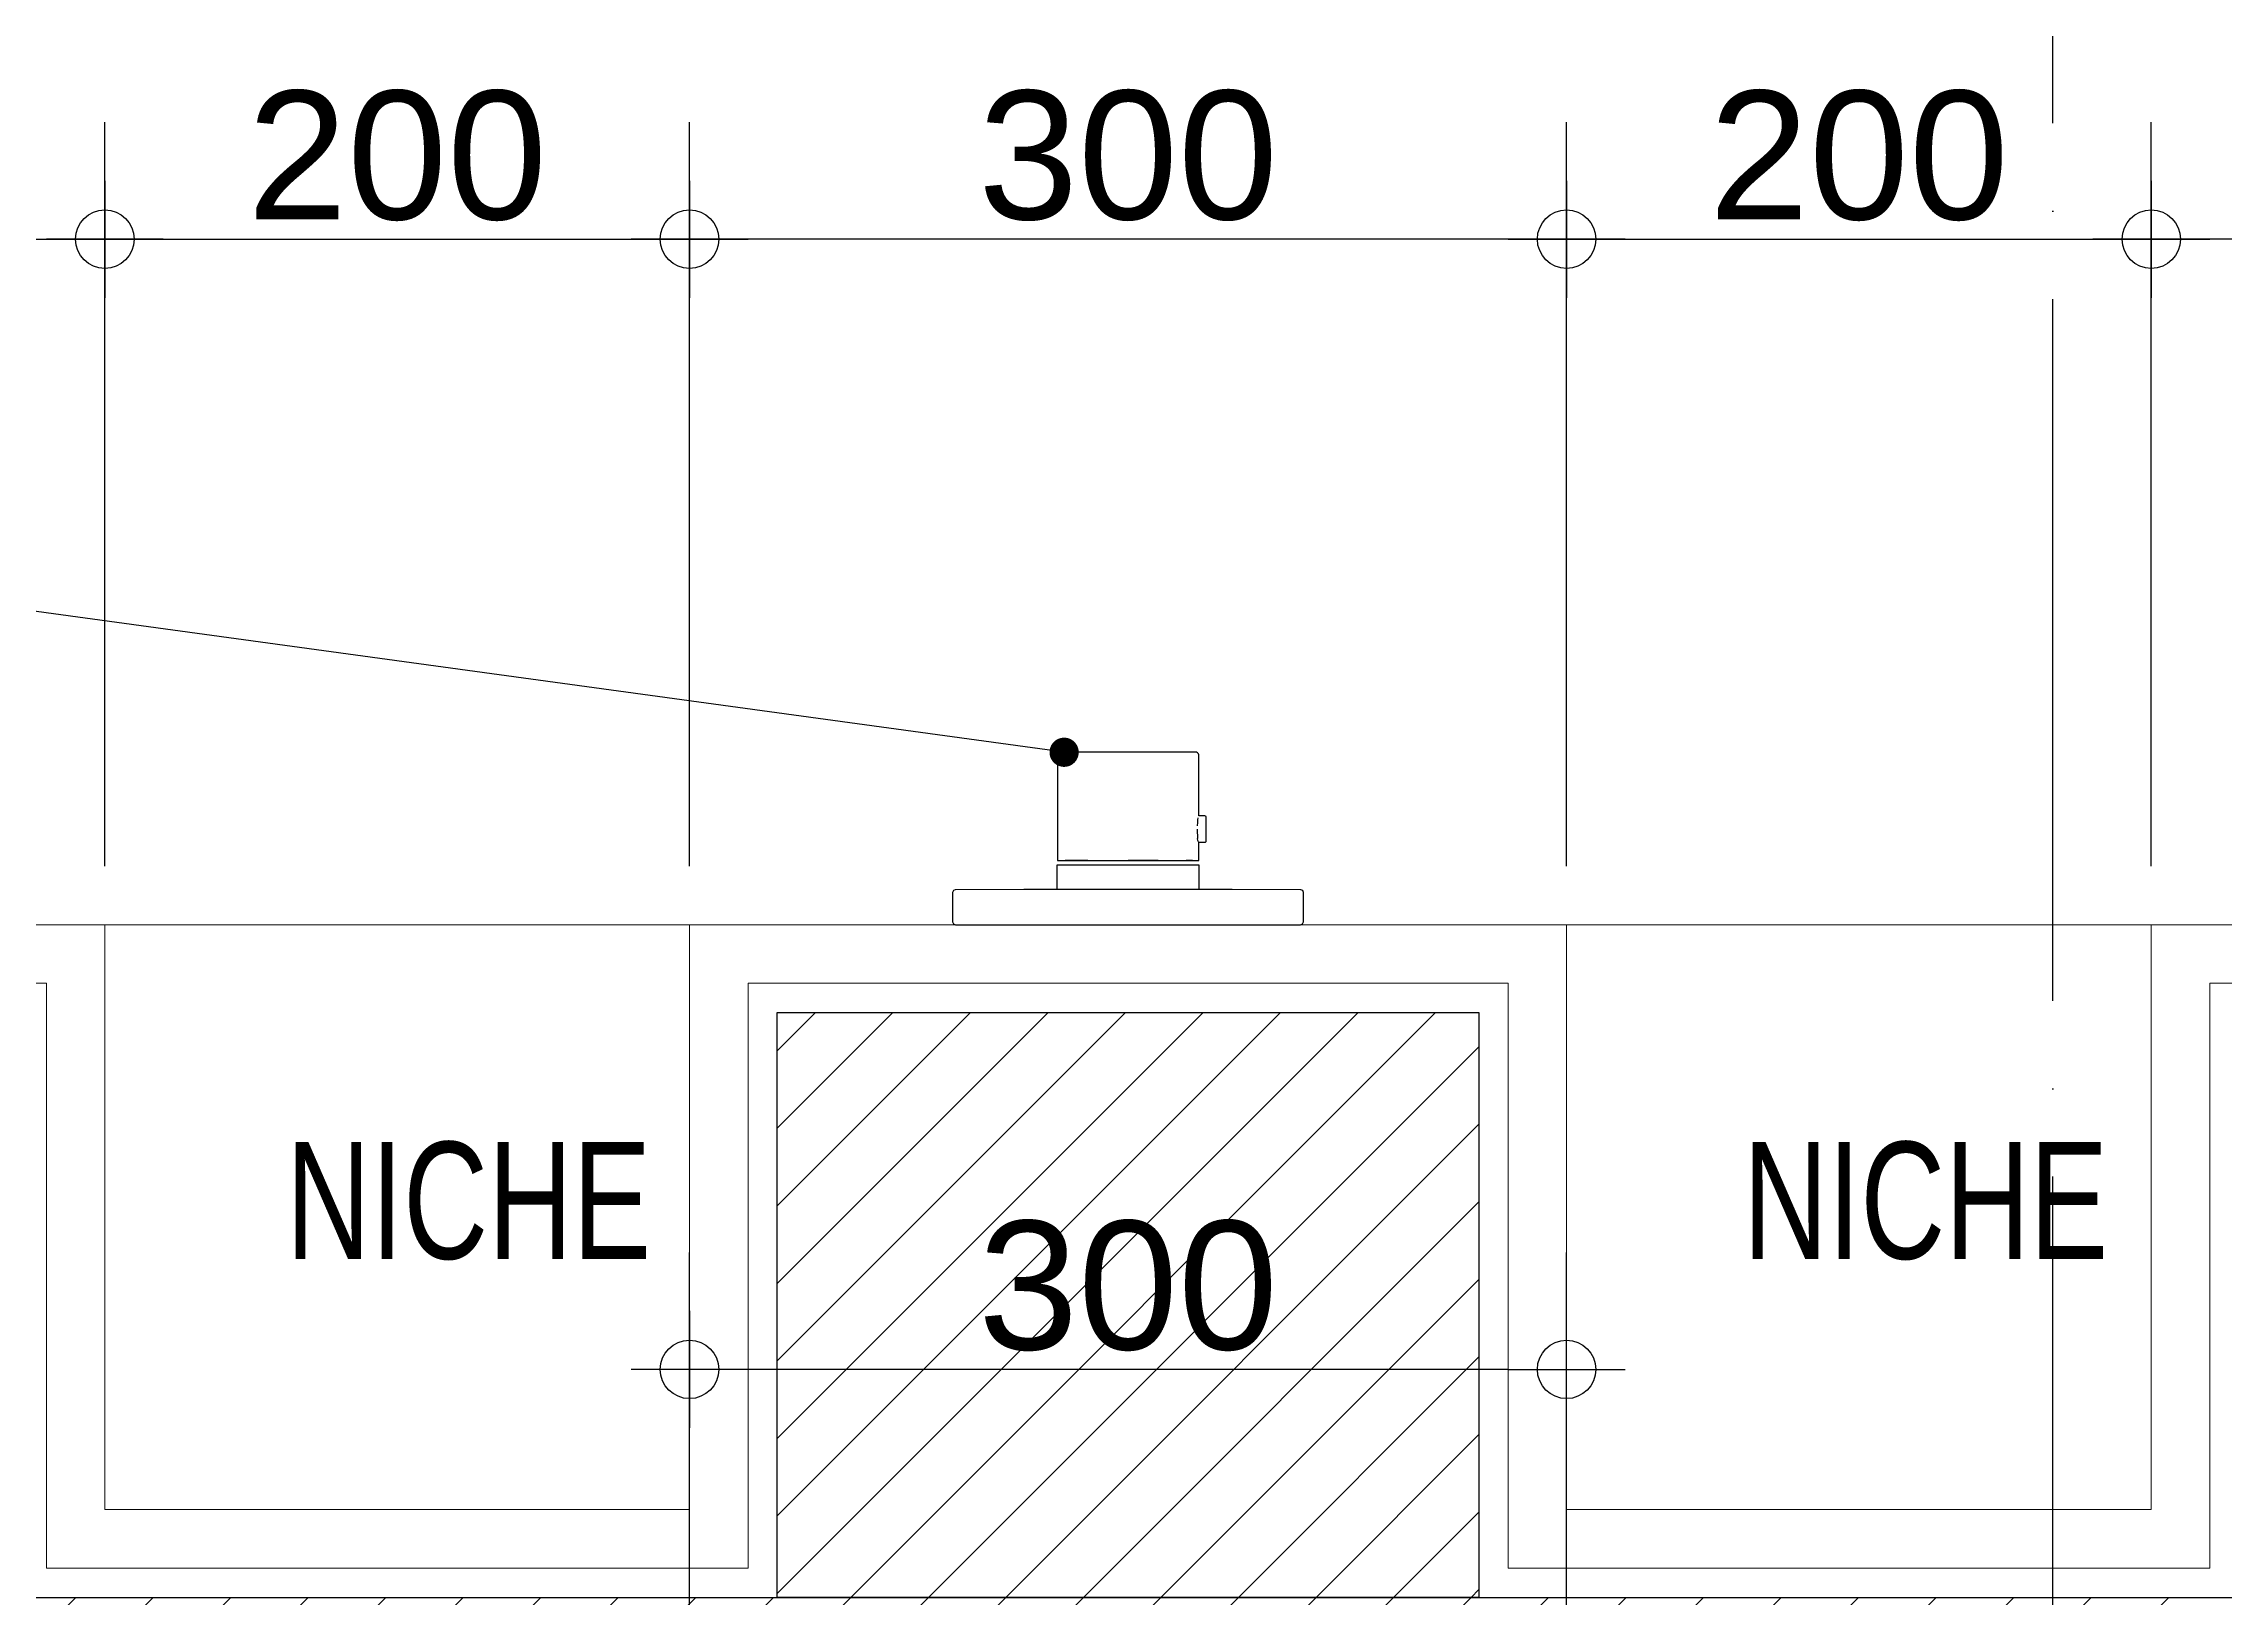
# Model space of a CAD drawing. Header units: inches. Extents: x 258415 to 640093, y 441672 to 945769.
# Drawn here: x 309850 to 310596, y 467714 to 468245 of the extents above; entities that cross this region are included whole.
import ezdxf

# ---------------------------------------------------------------- set-up
doc = ezdxf.new("R2010")
doc.units = ezdxf.units.IN
doc.header["$MEASUREMENT"] = 0
doc.linetypes.add('ACAD_ISO04W100', pattern=[30, 24, -3, 0, -3])
for name, color, linetype in [('A-DIMESNION-1', 7, 'Continuous'), ('CQ SANITARY WARES', 212, 'Continuous'), ('CQ text label', 3, 'Continuous'), ('CQ Wall plan', 3, 'Continuous'), ('CQ_callout', 34, 'Continuous'), ('grab bar', 7, 'Continuous'), ('Layer1', 1, 'Continuous'), ('SANITARY WARES', 212, 'Continuous'), ('xref grd floor$2$CQ Wall hatch_CHB', 8, 'Continuous')]:
    doc.layers.add(name, color=color, linetype=linetype)
doc.layers.add('CQ Marble', color=6, linetype='Continuous', lineweight=0)
doc.layers.add('CQ plan and elev dimension', color=252, linetype='Continuous', lineweight=35)
doc.styles.add('DIM 50', font='romans.shx', dxfattribs={"width": 0.75, "height": 100})
doc.styles.get("Standard").update_dxf_attribs({"font": 'arial.ttf'})
doc.dimstyles.new('CQ Anno', dxfattribs={"dimscale": 40, "dimtxt": 2.2, "dimasz": 0.75, "dimexe": 1, "dimexo": 0.5, "dimgap": 0.5, "dimtad": 1, "dimrnd": 1, "dimdsep": 46, "dimtxsty": 'Standard', "dimblk": 'x-04-bw-gf-dim-50$0$DIM12', "dimcen": 0.0025, "dimdle": 0.5, "dimclrd": 8, "dimclre": 8, "dimclrt": 2, "dimazin": 2, "dimtfac": 1, "dimtix": 1, "dimtmove": 1, "dimatfit": 0, "dimfxl": 50, "dimtolj": 1, "dimtzin": 0, "dimlwd": -1, "dimarcsym": 1})
doc.dimstyles.get("Standard").update_dxf_attribs({"dimtxt": 0.18, "dimasz": 0.18, "dimexe": 0.18, "dimexo": 0.0625, "dimgap": 0.09, "dimtad": 0, "dimtih": 1, "dimtoh": 1, "dimdec": 4, "dimzin": 0, "dimdsep": 46, "dimtxsty": 'Standard', "dimcen": 0.09, "dimadec": 0, "dimazin": 0, "dimtfac": 1, "dimtdec": 4, "dimtofl": 0, "dimtmove": 0, "dimatfit": 3, "dimfxl": 1, "dimtolj": 1, "dimtzin": 0, "dimarcsym": 0})
pattern_1 = [(45, (0, 0), (-13.25825215, 13.25825215), [])]

# ---------------------------------------------------------------- blocks, each defined once
blk = doc.blocks.new('ff-12 wall plan')
at = {"layer": 'xref grd floor$2$CQ Wall hatch_CHB'}
h = blk.add_hatch(dxfattribs=at)
h.set_pattern_fill('ANSI31,_O', color=8, scale=150)
h.set_pattern_definition(pattern_1)
h.paths.add_polyline_path([(312635.44, 469204.09), (312635.44, 467298.62), (312435.44, 467298.62), (312435.44, 467514.09), (308955.44, 467514.09), (308955.44, 467298.62), (308755.44, 467298.62), (308755.44, 467614.09), (308408.5, 467614.09), (308408.5, 467814.09), (308755.44, 467814.09), (308755.44, 468804.09), (308955.44, 468804.09), (308955.44, 467714.09), (312435.44, 467714.09), (312435.44, 469204.09)])
h = blk.add_hatch(dxfattribs=at)
h.set_pattern_fill('ANSI31,_O', color=8, scale=150)
h.set_pattern_definition(pattern_1)
h.paths.add_polyline_path([(310881.99, 467914.11), (310601.32, 467914.11), (310601.32, 467714.09), (310881.99, 467714.09)])
h.paths.add_polyline_path([(310101.32, 467914.11), (310341.32, 467914.11), (310341.32, 467714.09), (310101.32, 467714.09)])
h.paths.add_polyline_path([(309555.44, 467914.11), (309841.32, 467914.11), (309841.32, 467714.09), (309555.44, 467714.09)])
at = {"layer": 'CQ Wall plan'}
blk.add_line((309555.44, 467714.09, 0), (310881.99, 467714.09, 0), dxfattribs=at)
at = {"layer": 'CQ Wall plan', "elevation": 0}
blk.add_lwpolyline([(310101.32, 467914.11), (310341.32, 467914.11), (310341.32, 467714.09), (310101.32, 467714.09)], close=True, dxfattribs=at)
blk.add_lwpolyline([(309555.44, 467714.09), (310881.99, 467714.09)], dxfattribs=at)
blk = doc.blocks.new('ff-12 section line')
at = {"layer": 'Layer1', "linetype": 'ACAD_ISO04W100', "ltscale": 10}
blk.add_line((300724.23, 465241.23, 0), (300724.23, 470701.95, 0), dxfattribs=at)
blk = doc.blocks.new('ff-12 marble')
at = {"layer": 'CQ Marble'}
for p, q in [((310071.32, 467944.11, 0), (309871.32, 467944.11, 0)), ((310571.32, 467944.11, 0), (310371.32, 467944.11, 0))]:
    blk.add_line(p, q, dxfattribs=at)
at = {"layer": 'CQ Marble', "elevation": 0}
blk.add_lwpolyline([(310871.99, 467944.11), (310871.99, 467924.11), (310591.32, 467924.11), (310591.32, 467724.09), (310351.32, 467724.09), (310351.32, 467924.11), (310091.32, 467924.11), (310091.32, 467724.09), (309851.32, 467724.09), (309851.32, 467924.11), (309565.44, 467924.11), (309565.44, 467944.11), (309871.32, 467944.11), (309871.32, 467744.09), (310071.32, 467744.09), (310071.32, 467944.11), (310371.32, 467944.11), (310371.32, 467744.09), (310571.32, 467744.09), (310571.32, 467944.11), (310871.99, 467944.11)], dxfattribs=at)
blk = doc.blocks.new('hangrohe Starck Axor shower module 36702000')
at = {"layer": 'SANITARY WARES'}
for p, q in [((30755.6, -1367.1), (30755.31, -1367.81)), ((30755.31, -1367.81), (30755.31, -1368.15)), ((30755.31, -1368.15), (30755.31, -1377.47)), ((30756.31, -1366.81), (30755.6, -1367.1)), ((30757, -1366.81), (30756.31, -1366.81)), ((30758.99, -1366.81), (30757, -1366.81)), ((30762.08, -1366.81), (30758.99, -1366.81)), ((30765.98, -1366.81), (30762.08, -1366.81)), ((30770.39, -1366.81), (30765.98, -1366.81)), ((30815.31, -1366.81), (30770.39, -1366.81)), ((30860.23, -1366.81), (30815.31, -1366.81)), ((30864.63, -1366.81), (30860.23, -1366.81)), ((30868.53, -1366.81), (30864.63, -1366.81)), ((30871.62, -1366.81), (30868.53, -1366.81)), ((30873.61, -1366.81), (30871.62, -1366.81)), ((30874.31, -1366.81), (30873.61, -1366.81)), ((30875.01, -1367.1), (30874.31, -1366.81)), ((30875.31, -1367.81), (30875.01, -1367.1)), ((30875.31, -1368.15), (30875.31, -1367.81)), ((30875.31, -1377.47), (30875.31, -1368.15)), ((30755.31, -1377.47), (30755.31, -1377.81)), ((30755.31, -1377.81), (30755.57, -1378.52)), ((30755.57, -1378.52), (30756.21, -1378.81)), ((30756.21, -1378.81), (30779.65, -1378.85)), ((30779.65, -1378.85), (30780.55, -1378.85)), ((30779.65, -1378.85), (30780.55, -1378.85)), ((30780.55, -1378.85), (30783.18, -1378.85)), ((30780.85, -1378.85), (30781.72, -1378.85)), ((30781.72, -1378.85), (30784.26, -1378.85)), ((30783.18, -1378.85), (30787.43, -1378.85)), ((30784.26, -1378.85), (30788.37, -1378.85)), ((30787.43, -1378.85), (30793.08, -1378.85)), ((30791, -1378.85), (30791, -1386.91)), ((30793.08, -1378.85), (30799.84, -1378.85)), ((30799.84, -1378.85), (30807.37, -1378.85)), ((30807.37, -1378.85), (30815.31, -1378.85)), ((30815.31, -1378.85), (30823.24, -1378.85)), ((30815.31, -1378.85), (30822.97, -1378.85)), ((30822.97, -1378.85), (30830.26, -1378.85)), ((30823.24, -1378.85), (30830.78, -1378.85)), ((30830.26, -1378.85), (30836.79, -1378.85)), ((30830.78, -1378.85), (30837.54, -1378.85)), ((30837.54, -1378.85), (30843.18, -1378.85)), ((30839.62, -1386.91), (30839.62, -1378.85)), ((30843.18, -1378.85), (30847.43, -1378.85)), ((30846.35, -1378.85), (30848.9, -1378.85)), ((30847.43, -1378.85), (30850.07, -1378.85)), ((30850.07, -1378.85), (30850.96, -1378.85)), ((30850.07, -1378.85), (30850.96, -1378.85)), ((30850.96, -1378.85), (30874.41, -1378.81)), ((30874.41, -1378.81), (30875.04, -1378.52)), ((30875.04, -1378.52), (30875.31, -1377.81)), ((30875.31, -1377.81), (30875.31, -1377.47)), ((30791, -1386.91), (30791, -1387.22)), ((30791, -1387.22), (30791.61, -1387.22)), ((30791.61, -1387.22), (30793.4, -1387.22)), ((30793.4, -1387.22), (30796.3, -1387.22)), ((30796.3, -1387.22), (30800.15, -1387.22)), ((30800.15, -1387.22), (30804.76, -1387.22)), ((30804.76, -1387.22), (30809.9, -1387.22)), ((30809.9, -1387.22), (30815.31, -1387.22)), ((30815.31, -1387.22), (30820.72, -1387.22)), ((30820.72, -1387.22), (30825.85, -1387.22)), ((30825.85, -1387.22), (30830.46, -1387.22)), ((30830.46, -1387.22), (30834.31, -1387.22)), ((30834.31, -1387.22), (30839.01, -1387.22)), ((30839.01, -1387.22), (30839.62, -1387.22)), ((30839.62, -1387.22), (30839.62, -1386.91)), ((30791.14, -1388.74), (30791.14, -1389.01)), ((30791.74, -1388.74), (30791.14, -1388.74)), ((30791.14, -1389.01), (30791.14, -1395.04)), ((30793.53, -1388.74), (30791.74, -1388.74)), ((30793.28, -1388.74), (30793.83, -1388.74)), ((30793.96, -1388.74), (30793.53, -1388.74)), ((30793.83, -1388.74), (30795.46, -1388.74)), ((30795.46, -1388.74), (30793.96, -1388.74)), ((30800.24, -1388.74), (30795.46, -1388.74)), ((30804.82, -1388.74), (30800.24, -1388.74)), ((30809.93, -1388.74), (30804.82, -1388.74)), ((30805.03, -1388.74), (30805.75, -1388.74)), ((30805.75, -1388.74), (30810.4, -1388.74)), ((30815.31, -1388.74), (30809.93, -1388.74)), ((30810.4, -1388.74), (30815.31, -1388.74)), ((30820.68, -1388.74), (30815.31, -1388.74)), ((30825.79, -1388.74), (30820.68, -1388.74)), ((30830.37, -1388.74), (30825.79, -1388.74)), ((30829.04, -1388.74), (30832.53, -1388.74)), ((30834.2, -1388.74), (30830.37, -1388.74)), ((30832.53, -1388.74), (30835.16, -1388.74)), ((30837.08, -1388.74), (30834.2, -1388.74)), ((30835.16, -1388.74), (30836.78, -1388.74)), ((30838.87, -1388.74), (30837.08, -1388.74)), ((30839.47, -1388.74), (30838.87, -1388.74)), ((30839.47, -1389.01), (30839.47, -1388.74)), ((30839.47, -1424.81), (30839.47, -1389.01)), ((30788.62, -1395.26), (30788.56, -1395.49)), ((30788.56, -1395.49), (30788.56, -1395.63)), ((30788.56, -1395.63), (30788.56, -1396.03)), ((30788.56, -1396.03), (30788.56, -1396.68)), ((30788.56, -1396.68), (30788.56, -1397.52)), ((30788.56, -1397.52), (30788.56, -1398.49)), ((30788.56, -1398.49), (30788.56, -1399.54)), ((30788.56, -1399.54), (30788.56, -1400.59)), ((30788.56, -1400.59), (30788.56, -1401.56)), ((30788.56, -1401.56), (30788.56, -1402.4)), ((30788.79, -1395.1), (30788.62, -1395.26)), ((30789.01, -1395.04), (30788.79, -1395.1)), ((30789.07, -1395.04), (30789.01, -1395.04)), ((30791.14, -1395.04), (30789.07, -1395.04)), ((30791.14, -1395.04), (30791.27, -1395.19)), ((30791.27, -1395.19), (30791.39, -1395.64)), ((30791.39, -1395.64), (30791.5, -1396.36)), ((30791.58, -1397.29), (30791.5, -1396.36)), ((30791.5, -1402.72), (30791.58, -1401.79)), ((30791.63, -1398.37), (30791.58, -1397.29)), ((30791.58, -1401.79), (30791.63, -1400.7)), ((30791.65, -1399.54), (30791.63, -1398.37)), ((30788.56, -1402.4), (30788.56, -1403.05)), ((30788.56, -1403.05), (30788.56, -1403.45)), ((30788.56, -1403.45), (30788.56, -1403.59)), ((30788.56, -1403.59), (30788.62, -1403.81)), ((30788.62, -1403.81), (30788.79, -1403.98)), ((30788.79, -1403.98), (30789.01, -1404.04)), ((30789.01, -1404.04), (30789.07, -1404.04)), ((30789.07, -1404.04), (30791.14, -1404.04)), ((30791.14, -1404.04), (30791.14, -1424.81)), ((30791.39, -1403.44), (30791.5, -1402.72)), ((30791.14, -1424.81), (30791.14, -1424.89)), ((30791.14, -1424.89), (30791.23, -1425.31)), ((30791.23, -1425.31), (30791.52, -1425.63)), ((30791.52, -1425.63), (30791.92, -1425.81)), ((30791.92, -1425.81), (30792.5, -1425.81)), ((30792.5, -1425.81), (30794.23, -1425.81)), ((30794.23, -1425.81), (30797.02, -1425.81)), ((30797.02, -1425.81), (30800.72, -1425.81)), ((30800.72, -1425.81), (30805.16, -1425.81)), ((30805.16, -1425.81), (30810.1, -1425.81)), ((30810.1, -1425.81), (30815.31, -1425.81)), ((30815.31, -1425.81), (30820.51, -1425.81)), ((30820.51, -1425.81), (30825.45, -1425.81)), ((30825.45, -1425.81), (30829.89, -1425.81)), ((30829.89, -1425.81), (30833.59, -1425.81)), ((30833.59, -1425.81), (30838.7, -1425.81)), ((30838.7, -1425.81), (30839.1, -1425.63)), ((30839.1, -1425.63), (30839.38, -1425.31)), ((30839.38, -1425.31), (30839.47, -1424.89)), ((30839.47, -1424.89), (30839.47, -1424.81))]:
    blk.add_line(p, q, dxfattribs=at)
blk = doc.blocks.new('x-04-bw-gf-dim-50$0$DIM12')
blk.add_line((0, -1), (0, 1))
at = {"color": 8}
blk.add_line((-1, 0), (1, 0), dxfattribs=at)
blk.add_circle((0, 0), 0.5)
blk = doc.blocks.new('*D239')
at = {"layer": 'A-DIMESNION-1', "color": 8, "lineweight": -2, "ltscale": 0.05, "transparency": 16777216}
for p, q in [((309555.44, 467694.09), (309555.44, 466478.17)), ((310981.99, 467694.09), (310981.99, 466478.17))]:
    blk.add_line(p, q, dxfattribs=at)
at = {"layer": 'A-DIMESNION-1', "color": 8, "ltscale": 0.05, "transparency": 16777216}
blk.add_line((310961.99, 466518.17), (309575.44, 466518.17), dxfattribs=at)
at = {"layer": 'Defpoints', "color": 0, "linetype": 'Continuous', "ltscale": 0.05, "transparency": 16777216}
for p in [(309555.44, 467714.09, 0), (310981.99, 467714.09, 0), (309555.44, 466518.17)]:
    blk.add_point(p, dxfattribs=at)
at = {"layer": 'A-DIMESNION-1', "color": 8, "linetype": 'Continuous', "ltscale": 0.05, "transparency": 16777216, "xscale": 20, "yscale": 20, "zscale": 20, "rotation": 180}
blk.add_blockref('x-04-bw-gf-dim-50$0$DIM12', (309555.44, 466518.17), dxfattribs=at)
at = {"layer": 'A-DIMESNION-1', "color": 8, "linetype": 'Continuous', "ltscale": 0.05, "transparency": 16777216, "xscale": 20, "yscale": 20, "zscale": 20}
blk.add_blockref('x-04-bw-gf-dim-50$0$DIM12', (310981.99, 466518.17), dxfattribs=at)
at = {"layer": 'A-DIMESNION-1', "color": 2, "linetype": 'Continuous', "ltscale": 0.05, "transparency": 16777216, "insert": (310268.71, 466546.26), "char_height": 44, "attachment_point": 5}
blk.add_mtext('\\A1;1427', dxfattribs=at)
blk = doc.blocks.new('*D241')
at = {"layer": 'A-DIMESNION-1', "color": 8, "lineweight": -2, "ltscale": 0.05, "transparency": 16777216}
for p, q in [((308955.44, 467694.09), (308955.44, 466264.78)), ((312435.44, 467694.09), (312435.44, 466264.78))]:
    blk.add_line(p, q, dxfattribs=at)
at = {"layer": 'A-DIMESNION-1', "color": 8, "ltscale": 0.05, "transparency": 16777216}
blk.add_line((312415.44, 466304.78), (308975.44, 466304.78), dxfattribs=at)
at = {"layer": 'Defpoints', "color": 0, "linetype": 'Continuous', "ltscale": 0.05, "transparency": 16777216}
for p in [(308955.44, 467714.09, 0), (312435.44, 467714.09, 0), (308955.44, 466304.78)]:
    blk.add_point(p, dxfattribs=at)
at = {"layer": 'A-DIMESNION-1', "color": 8, "linetype": 'Continuous', "ltscale": 0.05, "transparency": 16777216, "xscale": 20, "yscale": 20, "zscale": 20, "rotation": 180}
blk.add_blockref('x-04-bw-gf-dim-50$0$DIM12', (308955.44, 466304.78), dxfattribs=at)
at = {"layer": 'A-DIMESNION-1', "color": 8, "linetype": 'Continuous', "ltscale": 0.05, "transparency": 16777216, "xscale": 20, "yscale": 20, "zscale": 20}
blk.add_blockref('x-04-bw-gf-dim-50$0$DIM12', (312435.44, 466304.78), dxfattribs=at)
at = {"layer": 'A-DIMESNION-1', "color": 2, "linetype": 'Continuous', "ltscale": 0.05, "transparency": 16777216, "insert": (310695.44, 466333.26), "char_height": 44, "attachment_point": 5}
blk.add_mtext('\\A1;3480', dxfattribs=at)
blk = doc.blocks.new('*D265')
at = {"layer": 'A-DIMESNION-1', "color": 8, "lineweight": -2, "ltscale": 0.05, "transparency": 16777216}
for p, q in [((309585.44, 467964.11), (309585.44, 468218.57)), ((309871.32, 467964.11), (309871.32, 468218.57))]:
    blk.add_line(p, q, dxfattribs=at)
at = {"layer": 'A-DIMESNION-1', "color": 8, "ltscale": 0.05, "transparency": 16777216}
blk.add_line((309605.44, 468178.57), (309851.32, 468178.57), dxfattribs=at)
at = {"layer": 'Defpoints', "color": 0, "linetype": 'Continuous', "ltscale": 0.05, "transparency": 16777216}
for p in [(309871.32, 468178.57), (309585.44, 467944.11, 0), (309871.32, 467944.11, 0)]:
    blk.add_point(p, dxfattribs=at)
at = {"layer": 'A-DIMESNION-1', "color": 8, "linetype": 'Continuous', "ltscale": 0.05, "transparency": 16777216, "xscale": 20, "yscale": 20, "zscale": 20, "rotation": 180}
blk.add_blockref('x-04-bw-gf-dim-50$0$DIM12', (309585.44, 468178.57), dxfattribs=at)
at = {"layer": 'A-DIMESNION-1', "color": 8, "linetype": 'Continuous', "ltscale": 0.05, "transparency": 16777216, "xscale": 20, "yscale": 20, "zscale": 20}
blk.add_blockref('x-04-bw-gf-dim-50$0$DIM12', (309871.32, 468178.57), dxfattribs=at)
at = {"layer": 'A-DIMESNION-1', "color": 2, "linetype": 'Continuous', "ltscale": 0.05, "transparency": 16777216, "insert": (309728.38, 468207.03), "char_height": 44, "attachment_point": 5}
blk.add_mtext('\\A1;286', dxfattribs=at)
blk = doc.blocks.new('*D266')
at = {"layer": 'A-DIMESNION-1', "color": 8, "lineweight": -2, "ltscale": 0.05, "transparency": 16777216}
for p, q in [((309871.32, 467964.11), (309871.32, 468218.57)), ((310071.32, 467964.11), (310071.32, 468218.57))]:
    blk.add_line(p, q, dxfattribs=at)
at = {"layer": 'A-DIMESNION-1', "color": 8, "ltscale": 0.05, "transparency": 16777216}
blk.add_line((309891.32, 468178.57), (310051.32, 468178.57), dxfattribs=at)
at = {"layer": 'Defpoints', "color": 0, "linetype": 'Continuous', "ltscale": 0.05, "transparency": 16777216}
for p in [(310071.32, 468178.57), (309871.32, 467944.11, 0), (310071.32, 467944.11, 0)]:
    blk.add_point(p, dxfattribs=at)
at = {"layer": 'A-DIMESNION-1', "color": 8, "linetype": 'Continuous', "ltscale": 0.05, "transparency": 16777216, "xscale": 20, "yscale": 20, "zscale": 20, "rotation": 180}
blk.add_blockref('x-04-bw-gf-dim-50$0$DIM12', (309871.32, 468178.57), dxfattribs=at)
at = {"layer": 'A-DIMESNION-1', "color": 8, "linetype": 'Continuous', "ltscale": 0.05, "transparency": 16777216, "xscale": 20, "yscale": 20, "zscale": 20}
blk.add_blockref('x-04-bw-gf-dim-50$0$DIM12', (310071.32, 468178.57), dxfattribs=at)
at = {"layer": 'A-DIMESNION-1', "color": 2, "linetype": 'Continuous', "ltscale": 0.05, "transparency": 16777216, "insert": (309971.32, 468207.03), "char_height": 44, "attachment_point": 5}
blk.add_mtext('\\A1;200', dxfattribs=at)
blk = doc.blocks.new('*D267')
at = {"layer": 'A-DIMESNION-1', "color": 8, "lineweight": -2, "ltscale": 0.05, "transparency": 16777216}
for p, q in [((310071.32, 467964.11), (310071.32, 468218.57)), ((310371.32, 467964.11), (310371.32, 468218.57))]:
    blk.add_line(p, q, dxfattribs=at)
at = {"layer": 'A-DIMESNION-1', "color": 8, "ltscale": 0.05, "transparency": 16777216}
blk.add_line((310351.32, 468178.57), (310091.32, 468178.57), dxfattribs=at)
at = {"layer": 'Defpoints', "color": 0, "linetype": 'Continuous', "ltscale": 0.05, "transparency": 16777216}
for p in [(310071.32, 468178.57), (310071.32, 467944.11, 0), (310371.32, 467944.11, 0)]:
    blk.add_point(p, dxfattribs=at)
at = {"layer": 'A-DIMESNION-1', "color": 8, "linetype": 'Continuous', "ltscale": 0.05, "transparency": 16777216, "xscale": 20, "yscale": 20, "zscale": 20, "rotation": 180}
blk.add_blockref('x-04-bw-gf-dim-50$0$DIM12', (310071.32, 468178.57), dxfattribs=at)
at = {"layer": 'A-DIMESNION-1', "color": 8, "linetype": 'Continuous', "ltscale": 0.05, "transparency": 16777216, "xscale": 20, "yscale": 20, "zscale": 20}
blk.add_blockref('x-04-bw-gf-dim-50$0$DIM12', (310371.32, 468178.57), dxfattribs=at)
at = {"layer": 'A-DIMESNION-1', "color": 2, "linetype": 'Continuous', "ltscale": 0.05, "transparency": 16777216, "insert": (310221.32, 468207.05), "char_height": 44, "attachment_point": 5}
blk.add_mtext('\\A1;300', dxfattribs=at)
blk = doc.blocks.new('*D268')
at = {"layer": 'A-DIMESNION-1', "color": 8, "lineweight": -2, "ltscale": 0.05, "transparency": 16777216}
for p, q in [((310371.32, 467964.11), (310371.32, 468218.57)), ((310571.32, 467964.11), (310571.32, 468218.57))]:
    blk.add_line(p, q, dxfattribs=at)
at = {"layer": 'A-DIMESNION-1', "color": 8, "ltscale": 0.05, "transparency": 16777216}
blk.add_line((310391.32, 468178.57), (310551.32, 468178.57), dxfattribs=at)
at = {"layer": 'Defpoints', "color": 0, "linetype": 'Continuous', "ltscale": 0.05, "transparency": 16777216}
for p in [(310571.32, 468178.57), (310371.32, 467944.11, 0), (310571.32, 467944.11, 0)]:
    blk.add_point(p, dxfattribs=at)
at = {"layer": 'A-DIMESNION-1', "color": 8, "linetype": 'Continuous', "ltscale": 0.05, "transparency": 16777216, "xscale": 20, "yscale": 20, "zscale": 20, "rotation": 180}
blk.add_blockref('x-04-bw-gf-dim-50$0$DIM12', (310371.32, 468178.57), dxfattribs=at)
at = {"layer": 'A-DIMESNION-1', "color": 8, "linetype": 'Continuous', "ltscale": 0.05, "transparency": 16777216, "xscale": 20, "yscale": 20, "zscale": 20}
blk.add_blockref('x-04-bw-gf-dim-50$0$DIM12', (310571.32, 468178.57), dxfattribs=at)
at = {"layer": 'A-DIMESNION-1', "color": 2, "linetype": 'Continuous', "ltscale": 0.05, "transparency": 16777216, "insert": (310471.32, 468207.03), "char_height": 44, "attachment_point": 5}
blk.add_mtext('\\A1;200', dxfattribs=at)
blk = doc.blocks.new('*D269')
at = {"layer": 'A-DIMESNION-1', "color": 8, "lineweight": -2, "ltscale": 0.05, "transparency": 16777216}
for p, q in [((310571.32, 467964.11), (310571.32, 468218.57)), ((310851.99, 467964.11), (310851.99, 468218.57))]:
    blk.add_line(p, q, dxfattribs=at)
at = {"layer": 'A-DIMESNION-1', "color": 8, "ltscale": 0.05, "transparency": 16777216}
blk.add_line((310831.99, 468178.57), (310591.32, 468178.57), dxfattribs=at)
at = {"layer": 'Defpoints', "color": 0, "linetype": 'Continuous', "ltscale": 0.05, "transparency": 16777216}
for p in [(310571.32, 468178.57), (310571.32, 467944.11, 0), (310851.99, 467944.11, 0)]:
    blk.add_point(p, dxfattribs=at)
at = {"layer": 'A-DIMESNION-1', "color": 8, "linetype": 'Continuous', "ltscale": 0.05, "transparency": 16777216, "xscale": 20, "yscale": 20, "zscale": 20, "rotation": 180}
blk.add_blockref('x-04-bw-gf-dim-50$0$DIM12', (310571.32, 468178.57), dxfattribs=at)
at = {"layer": 'A-DIMESNION-1', "color": 8, "linetype": 'Continuous', "ltscale": 0.05, "transparency": 16777216, "xscale": 20, "yscale": 20, "zscale": 20}
blk.add_blockref('x-04-bw-gf-dim-50$0$DIM12', (310851.99, 468178.57), dxfattribs=at)
at = {"layer": 'A-DIMESNION-1', "color": 2, "linetype": 'Continuous', "ltscale": 0.05, "transparency": 16777216, "insert": (310711.65, 468207.03), "char_height": 44, "attachment_point": 5}
blk.add_mtext('\\A1;281', dxfattribs=at)
blk = doc.blocks.new('*D365')
at = {"layer": 'A-DIMESNION-1', "color": 8, "lineweight": -2, "ltscale": 0.05, "transparency": 16777216}
for p, q in [((310071.32, 467577.61), (310071.32, 467832.07)), ((310371.32, 467577.61), (310371.32, 467832.07))]:
    blk.add_line(p, q, dxfattribs=at)
at = {"layer": 'A-DIMESNION-1', "color": 8, "ltscale": 0.05, "transparency": 16777216}
blk.add_line((310351.32, 467792.07), (310091.32, 467792.07), dxfattribs=at)
at = {"layer": 'Defpoints', "color": 0, "linetype": 'Continuous', "ltscale": 0.05, "transparency": 16777216}
for p in [(310071.32, 467792.07), (310071.32, 467557.61, 0), (310371.32, 467557.61, 0)]:
    blk.add_point(p, dxfattribs=at)
at = {"layer": 'A-DIMESNION-1', "color": 8, "linetype": 'Continuous', "ltscale": 0.05, "transparency": 16777216, "xscale": 20, "yscale": 20, "zscale": 20, "rotation": 180}
blk.add_blockref('x-04-bw-gf-dim-50$0$DIM12', (310071.32, 467792.07), dxfattribs=at)
at = {"layer": 'A-DIMESNION-1', "color": 8, "linetype": 'Continuous', "ltscale": 0.05, "transparency": 16777216, "xscale": 20, "yscale": 20, "zscale": 20}
blk.add_blockref('x-04-bw-gf-dim-50$0$DIM12', (310371.32, 467792.07), dxfattribs=at)
at = {"layer": 'A-DIMESNION-1', "color": 2, "linetype": 'Continuous', "ltscale": 0.05, "transparency": 16777216, "insert": (310221.32, 467820.55), "char_height": 44, "attachment_point": 5}
blk.add_mtext('\\A1;300', dxfattribs=at)

msp = doc.modelspace()

# ---------------------------------------------------------------- block references
at = {"layer": 'CQ plan and elev dimension'}
msp.add_blockref('ff-12 section line', (9813.419, 1776.576, 0), dxfattribs=at)
at = {"layer": 'CQ SANITARY WARES', "rotation": 180.0000000000032}
msp.add_blockref('hangrohe Starck Axor shower module 36702000', (341036.621, 466577.299, 0), dxfattribs=at)
at = {"layer": 'CQ Wall plan'}
msp.add_blockref('ff-12 wall plan', (0, 0), dxfattribs=at)
at = {"layer": 'grab bar'}
msp.add_blockref('ff-12 marble', (0, 0), dxfattribs=at)

# ---------------------------------------------------------------- texts
at = {"layer": 'CQ text label', "ltscale": 500, "char_height": 40, "width": 1867.39225, "attachment_point": 1, "style": 'DIM 50'}
for insert in [(309933.29, 467869.867, 0), (310431.716, 467869.867, 0)]:
    msp.add_mtext('{\\fCityBlueprint|b0|i0|c2|p2;NICHE}', dxfattribs=dict(at, insert=insert))

# ---------------------------------------------------------------- dimensions: what is measured, and where the dimension line sits
at = {"layer": 'A-DIMESNION-1', "color": 64, "linetype": 'Continuous', "ltscale": 0.05}
for base, p1, p2, picture, middle in [((309871.315, 468178.567), (309585.436, 467944.111, 0), (309871.315, 467944.111, 0), '*D265', (309728.376, 468207.032)), ((310071.315, 468178.567), (310371.315, 467944.111, 0), (310071.315, 467944.111, 0), '*D267', (310221.315, 468207.047)), ((310571.315, 468178.567), (310851.989, 467944.111, 0), (310571.315, 467944.111, 0), '*D269', (310711.652, 468207.032)), ((310071.315, 467792.067), (310371.315, 467557.611, 0), (310071.315, 467557.611, 0), '*D365', (310221.315, 467820.547)), ((308955.436, 466304.779, 0), (312435.436, 467714.094, 0), (308955.436, 467714.094, 0), '*D241', (310695.436, 466333.259, 0)), ((309555.436, 466518.174, 0), (310981.989, 467714.094), (309555.436, 467714.094, 0), '*D239', (310268.713, 466546.264, 0))]:
    dim = msp.add_linear_dim(base=base, p1=p1, p2=p2, dimstyle='CQ Anno', override={"dimscale": 0, "dimasz": 1, "dimexe": 2, "dimexo": 1, "dimgap": 0.3, "dimcen": 0.005}, dxfattribs=at)
    dim.commit()
    dim.dimension.update_dxf_attribs({"geometry": picture, "text_midpoint": middle})
for base, p1, p2, picture, middle in [((310071.315, 468178.567), (309871.315, 467944.111, 0), (310071.315, 467944.111, 0), '*D266', (309971.315, 468207.032)), ((310571.315, 468178.567), (310371.315, 467944.111, 0), (310571.315, 467944.111, 0), '*D268', (310471.315, 468207.032))]:
    dim = msp.add_linear_dim(base=base, p1=p1, p2=p2, angle=180, dimstyle='CQ Anno', override={"dimscale": 0, "dimasz": 1, "dimexe": 2, "dimexo": 1, "dimgap": 0.3, "dimcen": 0.005}, dxfattribs=at)
    dim.commit()
    dim.dimension.update_dxf_attribs({"geometry": picture, "text_midpoint": middle})

# ---------------------------------------------------------------- leaders
at = {"layer": 'CQ_callout'}
msp.add_leader([(310199.442, 468003.111), (308920.088, 468178.45), (308310.553, 468178.45)], dimstyle='Standard', override={"dimasz": 10, "dimldrblk": 'Dot', "dimfxl": 0.1, "dimarcsym": 2}, dxfattribs=at)

doc.saveas('drawing.dxf')
